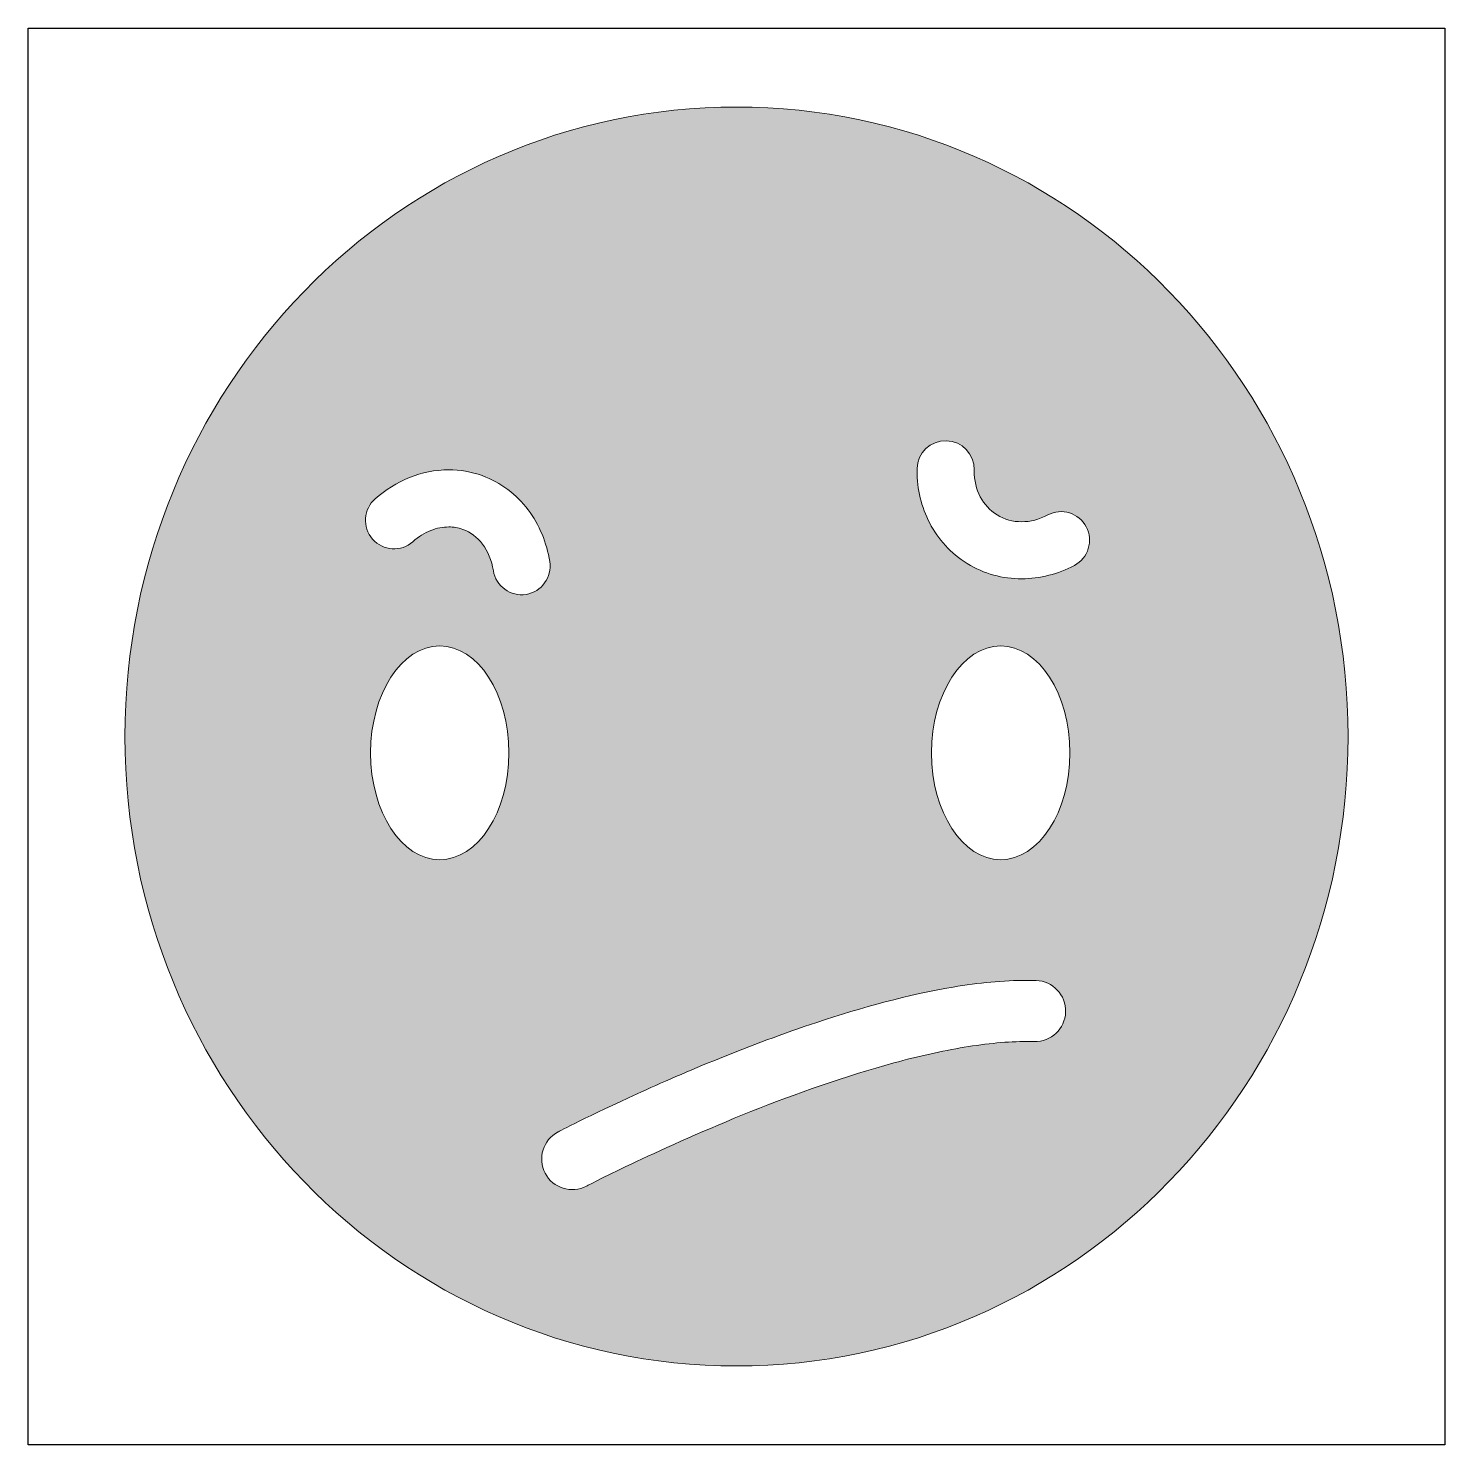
# Model space of a CAD drawing. Header units: inches. Extents: x 0 to 114, y 0 to 114.
import ezdxf

# ---------------------------------------------------------------- set-up
doc = ezdxf.new("R2010")
doc.units = ezdxf.units.IN
doc.header["$MEASUREMENT"] = 0
doc.layers.add('Image Background', color=7, linetype='Continuous')
doc.layers.add('Layer 1', color=7, linetype='Continuous')
picture_1 = doc.add_image_def('image1.png', size_in_pixel=(1350, 1350))

msp = doc.modelspace()

# ---------------------------------------------------------------- hatches: boundary and pattern name
at = {"layer": 'Layer 1', "true_color": 0xfcd672}
h = msp.add_hatch(color=41, dxfattribs=at)
h.dxf.hatch_style = 2
edge = h.paths.add_edge_path()
edge.add_spline(control_points=[(57.15, 107.95), (29.89, 107.95), (7.8, 85.21), (7.8, 57.15), (7.8, 29.09), (29.89, 6.35), (57.15, 6.35), (84.41, 6.35), (106.5, 29.09), (106.5, 57.15), (106.5, 85.21), (84.41, 107.95), (57.15, 107.95)], knot_values=[0, 0, 0, 0, 1, 1, 1, 2, 2, 2, 3, 3, 3, 4, 4, 4, 4], degree=3, periodic=1)
edge = h.paths.add_edge_path()
edge.add_spline(control_points=[(33.2, 47.2), (30.12, 47.2), (27.62, 51.06), (27.62, 55.83), (27.62, 60.6), (30.12, 64.46), (33.2, 64.46), (36.28, 64.46), (38.78, 60.6), (38.78, 55.83), (38.78, 51.06), (36.28, 47.2), (33.2, 47.2)], knot_values=[0, 0, 0, 0, 1, 1, 1, 2, 2, 2, 3, 3, 3, 4, 4, 4, 4], degree=3, periodic=1)
edge = h.paths.add_edge_path()
edge.add_spline(control_points=[(40.17, 68.62), (38.91, 68.42), (37.73, 69.27), (37.53, 70.53), (37.4, 71.37), (37.08, 72.11), (36.65, 72.67), (36.22, 73.24), (35.7, 73.63), (35.06, 73.86), (34.69, 74), (34.31, 74.06), (33.93, 74.06), (33.46, 74.06), (32.96, 73.97), (32.47, 73.77), (31.98, 73.57), (31.49, 73.27), (31.03, 72.87), (30.08, 72.03), (28.62, 72.13), (27.78, 73.08), (26.94, 74.04), (27.04, 75.5), (28, 76.34), (28.82, 77.06), (29.75, 77.64), (30.75, 78.04), (31.75, 78.44), (32.83, 78.67), (33.93, 78.67), (34.83, 78.67), (35.74, 78.52), (36.63, 78.2), (38.14, 77.65), (39.41, 76.66), (40.33, 75.45), (41.25, 74.23), (41.83, 72.79), (42.08, 71.26), (42.08, 71.26), (42.08, 71.26), (42.08, 71.26), (42.28, 70), (41.42, 68.82), (40.17, 68.62)], knot_values=[0, 0, 0, 0, 1, 1, 1, 2, 2, 2, 3, 3, 3, 4, 4, 4, 5, 5, 5, 6, 6, 6, 7, 7, 7, 8, 8, 8, 9, 9, 9, 10, 10, 10, 11, 11, 11, 12, 12, 12, 13, 13, 13, 14, 14, 14, 15, 15, 15, 15], degree=3, periodic=1)
edge = h.paths.add_edge_path()
edge.add_spline(control_points=[(81.17, 32.53), (80.98, 32.54), (80.79, 32.54), (80.59, 32.54), (79.06, 32.54), (77.35, 32.37), (75.53, 32.07), (73.72, 31.77), (71.8, 31.34), (69.85, 30.81), (65.96, 29.75), (61.94, 28.32), (58.31, 26.88), (51.06, 23.98), (45.35, 21.03), (45.05, 20.87), (45.05, 20.87), (45.04, 20.86), (45.04, 20.86), (43.83, 20.23), (42.34, 20.7), (41.71, 21.9), (41.08, 23.11), (41.54, 24.6), (42.75, 25.24), (42.78, 25.25), (45.28, 26.56), (49.13, 28.31), (52.98, 30.07), (58.17, 32.27), (63.64, 34.08), (67.28, 35.29), (71.04, 36.32), (74.63, 36.93), (76.68, 37.27), (78.68, 37.47), (80.59, 37.47), (80.83, 37.47), (81.08, 37.47), (81.32, 37.46), (82.68, 37.42), (83.75, 36.29), (83.71, 34.92), (83.67, 33.56), (82.54, 32.49), (81.17, 32.53)], knot_values=[0, 0, 0, 0, 1, 1, 1, 2, 2, 2, 3, 3, 3, 4, 4, 4, 5, 5, 5, 6, 6, 6, 7, 7, 7, 8, 8, 8, 9, 9, 9, 10, 10, 10, 11, 11, 11, 12, 12, 12, 13, 13, 13, 14, 14, 14, 15, 15, 15, 15], degree=3, periodic=1)
edge = h.paths.add_edge_path()
edge.add_spline(control_points=[(78.47, 47.2), (75.39, 47.2), (72.89, 51.06), (72.89, 55.83), (72.89, 60.6), (75.39, 64.46), (78.47, 64.46), (81.55, 64.46), (84.05, 60.6), (84.05, 55.83), (84.05, 51.06), (81.55, 47.2), (78.47, 47.2)], knot_values=[0, 0, 0, 0, 1, 1, 1, 2, 2, 2, 3, 3, 3, 4, 4, 4, 4], degree=3, periodic=1)
edge = h.paths.add_edge_path()
edge.add_spline(control_points=[(84.42, 70.95), (83.1, 70.26), (81.64, 69.88), (80.16, 69.88), (78.65, 69.87), (77.13, 70.27), (75.77, 71.11), (75.77, 71.11), (75.77, 71.11), (75.77, 71.11), (74.44, 71.92), (73.42, 73.07), (72.74, 74.37), (72.06, 75.67), (71.72, 77.12), (71.72, 78.59), (71.72, 78.64), (71.72, 78.7), (71.72, 78.77), (71.75, 80.04), (72.81, 81.05), (74.08, 81.02), (75.35, 80.99), (76.36, 79.93), (76.33, 78.66), (76.33, 78.65), (76.33, 78.62), (76.33, 78.59), (76.33, 77.83), (76.5, 77.11), (76.82, 76.5), (77.14, 75.89), (77.59, 75.4), (78.18, 75.03), (78.18, 75.03), (78.18, 75.03), (78.18, 75.03), (78.79, 74.66), (79.45, 74.48), (80.16, 74.48), (80.85, 74.48), (81.58, 74.66), (82.27, 75.03), (82.27, 75.03), (82.27, 75.03), (82.27, 75.03), (83.39, 75.62), (84.79, 75.19), (85.38, 74.07), (85.97, 72.94), (85.54, 71.55), (84.42, 70.95)], knot_values=[0, 0, 0, 0, 1, 1, 1, 2, 2, 2, 3, 3, 3, 4, 4, 4, 5, 5, 5, 6, 6, 6, 7, 7, 7, 8, 8, 8, 9, 9, 9, 10, 10, 10, 11, 11, 11, 12, 12, 12, 13, 13, 13, 14, 14, 14, 15, 15, 15, 16, 16, 16, 17, 17, 17, 17], degree=3, periodic=1)

# ---------------------------------------------------------------- linework, layer by layer
at = {"layer": 'Layer 1', "lineweight": 0}
for points, knots in [([(57.15, 107.95), (29.89, 107.95), (7.8, 85.21), (7.8, 57.15), (7.8, 29.09), (29.89, 6.35), (57.15, 6.35), (84.41, 6.35), (106.5, 29.09), (106.5, 57.15), (106.5, 85.21), (84.41, 107.95), (57.15, 107.95)], [0, 0, 0, 0, 1, 1, 1, 2, 2, 2, 3, 3, 3, 4, 4, 4, 4]), ([(84.42, 70.95), (83.1, 70.26), (81.64, 69.88), (80.16, 69.88), (78.65, 69.87), (77.13, 70.27), (75.77, 71.11), (75.77, 71.11), (75.77, 71.11), (75.77, 71.11), (74.44, 71.92), (73.42, 73.07), (72.74, 74.37), (72.06, 75.67), (71.72, 77.12), (71.72, 78.59), (71.72, 78.64), (71.72, 78.7), (71.72, 78.77), (71.75, 80.04), (72.81, 81.05), (74.08, 81.02), (75.35, 80.99), (76.36, 79.93), (76.33, 78.66), (76.33, 78.65), (76.33, 78.62), (76.33, 78.59), (76.33, 77.83), (76.5, 77.11), (76.82, 76.5), (77.14, 75.89), (77.59, 75.4), (78.18, 75.03), (78.18, 75.03), (78.18, 75.03), (78.18, 75.03), (78.79, 74.66), (79.45, 74.48), (80.16, 74.48), (80.85, 74.48), (81.58, 74.66), (82.27, 75.03), (82.27, 75.03), (82.27, 75.03), (82.27, 75.03), (83.39, 75.62), (84.79, 75.19), (85.38, 74.07), (85.97, 72.94), (85.54, 71.55), (84.42, 70.95)], [0, 0, 0, 0, 1, 1, 1, 2, 2, 2, 3, 3, 3, 4, 4, 4, 5, 5, 5, 6, 6, 6, 7, 7, 7, 8, 8, 8, 9, 9, 9, 10, 10, 10, 11, 11, 11, 12, 12, 12, 13, 13, 13, 14, 14, 14, 15, 15, 15, 16, 16, 16, 17, 17, 17, 17]), ([(40.17, 68.62), (38.91, 68.42), (37.73, 69.27), (37.53, 70.53), (37.4, 71.37), (37.08, 72.11), (36.65, 72.67), (36.22, 73.24), (35.7, 73.63), (35.06, 73.86), (34.69, 74), (34.31, 74.06), (33.93, 74.06), (33.46, 74.06), (32.96, 73.97), (32.47, 73.77), (31.98, 73.57), (31.49, 73.27), (31.03, 72.87), (30.08, 72.03), (28.62, 72.13), (27.78, 73.08), (26.94, 74.04), (27.04, 75.5), (28, 76.34), (28.82, 77.06), (29.75, 77.64), (30.75, 78.04), (31.75, 78.44), (32.83, 78.67), (33.93, 78.67), (34.83, 78.67), (35.74, 78.52), (36.63, 78.2), (38.14, 77.65), (39.41, 76.66), (40.33, 75.45), (41.25, 74.23), (41.83, 72.79), (42.08, 71.26), (42.08, 71.26), (42.08, 71.26), (42.08, 71.26), (42.28, 70), (41.42, 68.82), (40.17, 68.62)], [0, 0, 0, 0, 1, 1, 1, 2, 2, 2, 3, 3, 3, 4, 4, 4, 5, 5, 5, 6, 6, 6, 7, 7, 7, 8, 8, 8, 9, 9, 9, 10, 10, 10, 11, 11, 11, 12, 12, 12, 13, 13, 13, 14, 14, 14, 15, 15, 15, 15]), ([(33.2, 47.2), (30.12, 47.2), (27.62, 51.06), (27.62, 55.83), (27.62, 60.6), (30.12, 64.46), (33.2, 64.46), (36.28, 64.46), (38.78, 60.6), (38.78, 55.83), (38.78, 51.06), (36.28, 47.2), (33.2, 47.2)], [0, 0, 0, 0, 1, 1, 1, 2, 2, 2, 3, 3, 3, 4, 4, 4, 4]), ([(78.47, 47.2), (75.39, 47.2), (72.89, 51.06), (72.89, 55.83), (72.89, 60.6), (75.39, 64.46), (78.47, 64.46), (81.55, 64.46), (84.05, 60.6), (84.05, 55.83), (84.05, 51.06), (81.55, 47.2), (78.47, 47.2)], [0, 0, 0, 0, 1, 1, 1, 2, 2, 2, 3, 3, 3, 4, 4, 4, 4]), ([(81.17, 32.53), (80.98, 32.54), (80.79, 32.54), (80.59, 32.54), (79.06, 32.54), (77.35, 32.37), (75.53, 32.07), (73.72, 31.77), (71.8, 31.34), (69.85, 30.81), (65.96, 29.75), (61.94, 28.32), (58.31, 26.88), (51.06, 23.98), (45.35, 21.03), (45.05, 20.87), (45.05, 20.87), (45.04, 20.86), (45.04, 20.86), (43.83, 20.23), (42.34, 20.7), (41.71, 21.9), (41.08, 23.11), (41.54, 24.6), (42.75, 25.24), (42.78, 25.25), (45.28, 26.56), (49.13, 28.31), (52.98, 30.07), (58.17, 32.27), (63.64, 34.08), (67.28, 35.29), (71.04, 36.32), (74.63, 36.93), (76.68, 37.27), (78.68, 37.47), (80.59, 37.47), (80.83, 37.47), (81.08, 37.47), (81.32, 37.46), (82.68, 37.42), (83.75, 36.29), (83.71, 34.92), (83.67, 33.56), (82.54, 32.49), (81.17, 32.53)], [0, 0, 0, 0, 1, 1, 1, 2, 2, 2, 3, 3, 3, 4, 4, 4, 5, 5, 5, 6, 6, 6, 7, 7, 7, 8, 8, 8, 9, 9, 9, 10, 10, 10, 11, 11, 11, 12, 12, 12, 13, 13, 13, 14, 14, 14, 15, 15, 15, 15])]:
    msp.add_open_spline(points, degree=3, knots=knots, dxfattribs=at)

# ---------------------------------------------------------------- pictures from other files: only their frames are drawn
at = {"layer": 'Image Background'}
image = msp.add_image(picture_1, insert=(0, 0), size_in_units=(114.3, 114.3), dxfattribs=at)

doc.saveas('drawing.dxf')
